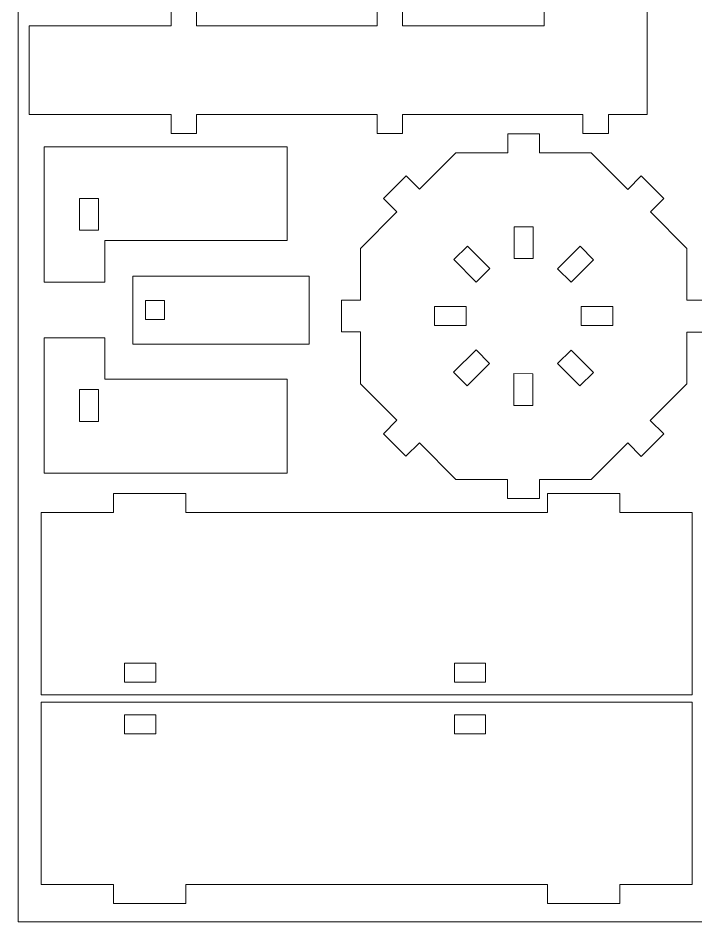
# Model space of a CAD drawing. Header units: millimetres. Extents: x -824 to 903, y -527 to 785.
# Drawn here: x -599.1 to -492.4, y -66 to 76.2 of the extents above; entities that cross this region are included whole.
import ezdxf

# ---------------------------------------------------------------- set-up
doc = ezdxf.new("R2010")
doc.units = ezdxf.units.MM
doc.header["$MEASUREMENT"] = 0
doc.layers.add('Camada 1', color=7, linetype='Continuous')

msp = doc.modelspace()

# ---------------------------------------------------------------- linework, layer by layer
at = {"layer": 'Camada 1', "color": 250, "lineweight": 9}
for points, knots in [([(-377.4349, -66.0493), (-377.4349, -66.0493), (-377.4349, 186.4518), (-377.4349, 186.4518), (-377.4349, 186.4518), (-377.4349, 186.4518), (-599.1031, 186.4518), (-599.1031, 186.4518), (-599.1031, 186.4518), (-599.1031, 186.4518), (-599.1031, -66.0493), (-599.1031, -66.0493), (-599.1031, -66.0493), (-599.1031, -66.0493), (-377.4349, -66.0493), (-377.4349, -66.0493)], [0, 0, 0, 0, 0.2, 0.2, 0.2, 0.2, 0.4, 0.4, 0.4, 0.4, 0.6, 0.6, 0.6, 0.6, 1, 1, 1, 1]), ([(-542.5745, 58.0436), (-542.5745, 58.0436), (-542.5745, 61.0374), (-542.5745, 61.0374), (-542.5745, 61.0374), (-542.5745, 61.0374), (-571.017, 61.0374), (-571.017, 61.0374), (-571.017, 61.0374), (-571.017, 61.0374), (-571.017, 58.0436), (-571.017, 58.0436), (-571.017, 58.0436), (-571.017, 58.0436), (-575.0088, 58.0436), (-575.0088, 58.0436), (-575.0088, 58.0436), (-575.0088, 58.0436), (-575.0088, 61.0374), (-575.0088, 61.0374), (-575.0088, 61.0374), (-575.0088, 61.0374), (-597.3387, 61.0374), (-597.3387, 61.0374), (-597.3387, 61.0374), (-597.3387, 61.0374), (-597.3387, 74.9939), (-597.3387, 74.9939), (-597.3387, 74.9939), (-597.3387, 74.9939), (-575.0088, 74.9939), (-575.0088, 74.9939), (-575.0088, 74.9939), (-575.0088, 74.9939), (-575.0088, 77.9877), (-575.0088, 77.9877), (-575.0088, 77.9877), (-575.0088, 77.9877), (-571.017, 77.9877), (-571.017, 77.9877), (-571.017, 77.9877), (-571.017, 77.9877), (-571.017, 74.9939), (-571.017, 74.9939), (-571.017, 74.9939), (-571.017, 74.9939), (-542.5745, 74.9939), (-542.5745, 74.9939), (-542.5745, 74.9939), (-542.5745, 74.9939), (-542.5745, 77.9877), (-542.5745, 77.9877), (-542.5745, 77.9877), (-542.5745, 77.9877), (-538.5828, 77.9877), (-538.5828, 77.9877), (-538.5828, 77.9877), (-538.5828, 77.9877), (-538.5828, 74.9939), (-538.5828, 74.9939), (-538.5828, 74.9939), (-538.5828, 74.9939), (-516.253, 74.9939), (-516.253, 74.9939), (-516.253, 74.9939), (-516.253, 74.9939), (-516.253, 81.8269), (-516.253, 81.8269), (-516.253, 81.8269), (-516.253, 81.8269), (-519.2469, 81.8269), (-519.2469, 81.8269), (-519.2469, 81.8269), (-519.2469, 81.8269), (-519.2469, 84.8208), (-519.2469, 84.8208), (-519.2469, 84.8208), (-519.2469, 84.8208), (-516.253, 84.8208), (-516.253, 84.8208), (-516.253, 84.8208), (-516.253, 84.8208), (-516.253, 88.66), (-516.253, 88.66), (-516.253, 88.66), (-516.253, 88.66), (-522.8128, 88.66), (-522.8128, 88.66), (-522.8128, 88.66), (-522.8128, 88.66), (-519.9902, 91.4826), (-519.9902, 91.4826), (-519.9902, 91.4826), (-519.9902, 91.4826), (-522.107, 93.5995), (-522.107, 93.5995), (-522.107, 93.5995), (-522.107, 93.5995), (-522.8128, 92.8939), (-522.8128, 92.8939), (-522.8128, 92.8939), (-522.8128, 92.8939), (-543.7036, 113.7848), (-543.7036, 113.7848), (-543.7036, 113.7848), (-543.7036, 113.7848), (-537.9478, 119.5406), (-537.9478, 119.5406), (-537.9478, 119.5406), (-537.9478, 119.5406), (-540.0649, 121.6576), (-540.0649, 121.6576), (-540.0649, 121.6576), (-540.0649, 121.6576), (-547.9375, 113.7848), (-547.9375, 113.7848), (-547.9375, 113.7848), (-547.9375, 113.7848), (-551.3911, 117.2382), (-551.3911, 117.2382), (-551.3911, 117.2382), (-551.3911, 117.2382), (-549.2742, 119.355), (-549.2742, 119.355), (-549.2742, 119.355), (-549.2742, 119.355), (-582.5561, 152.6371), (-582.5561, 152.6371), (-582.5561, 152.6371), (-582.5561, 152.6371), (-584.6728, 150.5203), (-584.6728, 150.5203), (-584.6728, 150.5203), (-584.6728, 150.5203), (-588.1264, 153.9737), (-588.1264, 153.9737), (-588.1264, 153.9737), (-588.1264, 153.9737), (-586.0095, 156.0906), (-586.0095, 156.0906), (-586.0095, 156.0906), (-586.0095, 156.0906), (-595.3128, 165.3939), (-595.3128, 165.3939), (-595.3128, 165.3939), (-595.3128, 165.3939), (-578.0452, 182.6613), (-578.0452, 182.6613), (-578.0452, 182.6613), (-578.0452, 182.6613), (-568.7421, 173.3581), (-568.7421, 173.3581), (-568.7421, 173.3581), (-568.7421, 173.3581), (-566.6251, 175.4749), (-566.6251, 175.4749), (-566.6251, 175.4749), (-566.6251, 175.4749), (-563.1716, 172.0216), (-563.1716, 172.0216), (-563.1716, 172.0216), (-563.1716, 172.0216), (-565.2884, 169.9047), (-565.2884, 169.9047), (-565.2884, 169.9047), (-565.2884, 169.9047), (-532.0067, 136.6227), (-532.0067, 136.6227), (-532.0067, 136.6227), (-532.0067, 136.6227), (-529.8898, 138.7394), (-529.8898, 138.7394), (-529.8898, 138.7394), (-529.8898, 138.7394), (-526.4363, 135.2861), (-526.4363, 135.2861), (-526.4363, 135.2861), (-526.4363, 135.2861), (-534.309, 127.4134), (-534.309, 127.4134), (-534.309, 127.4134), (-534.309, 127.4134), (-532.1921, 125.2964), (-532.1921, 125.2964), (-532.1921, 125.2964), (-532.1921, 125.2964), (-526.4363, 131.0522), (-526.4363, 131.0522), (-526.4363, 131.0522), (-526.4363, 131.0522), (-505.5452, 110.1613), (-505.5452, 110.1613), (-505.5452, 110.1613), (-505.5452, 110.1613), (-506.251, 109.4556), (-506.251, 109.4556), (-506.251, 109.4556), (-506.251, 109.4556), (-504.1339, 107.3387), (-504.1339, 107.3387), (-504.1339, 107.3387), (-504.1339, 107.3387), (-501.3114, 110.1613), (-501.3114, 110.1613), (-501.3114, 110.1613), (-501.3114, 110.1613), (-501.3114, 103.6015), (-501.3114, 103.6015), (-501.3114, 103.6015), (-501.3114, 103.6015), (-497.4722, 103.6015), (-497.4722, 103.6015), (-497.4722, 103.6015), (-497.4722, 103.6015), (-497.4722, 106.5954), (-497.4722, 106.5954), (-497.4722, 106.5954), (-497.4722, 106.5954), (-494.4783, 106.5954), (-494.4783, 106.5954), (-494.4783, 106.5954), (-494.4783, 106.5954), (-494.4783, 103.6015), (-494.4783, 103.6015), (-494.4783, 103.6015), (-494.4783, 103.6015), (-487.6452, 103.6015), (-487.6452, 103.6015), (-487.6452, 103.6015), (-487.6452, 103.6015), (-487.6452, 109.7142), (-487.6452, 109.7142), (-487.6452, 109.7142), (-487.6452, 109.7142), (-490.6391, 109.7142), (-490.6391, 109.7142), (-490.6391, 109.7142), (-490.6391, 109.7142), (-490.6391, 113.706), (-490.6391, 113.706), (-490.6391, 113.706), (-490.6391, 113.706), (-487.6452, 113.706), (-487.6452, 113.706), (-487.6452, 113.706), (-487.6452, 113.706), (-487.6452, 142.1484), (-487.6452, 142.1484), (-487.6452, 142.1484), (-487.6452, 142.1484), (-490.6391, 142.1484), (-490.6391, 142.1484), (-490.6391, 142.1484), (-490.6391, 142.1484), (-490.6391, 146.1402), (-490.6391, 146.1402), (-490.6391, 146.1402), (-490.6391, 146.1402), (-487.6452, 146.1402), (-487.6452, 146.1402), (-487.6452, 146.1402), (-487.6452, 146.1402), (-487.6452, 174.5827), (-487.6452, 174.5827), (-487.6452, 174.5827), (-487.6452, 174.5827), (-490.6391, 174.5827), (-490.6391, 174.5827), (-490.6391, 174.5827), (-490.6391, 174.5827), (-490.6391, 178.5744), (-490.6391, 178.5744), (-490.6391, 178.5744), (-490.6391, 178.5744), (-487.6452, 178.5744), (-487.6452, 178.5744), (-487.6452, 178.5744), (-487.6452, 178.5744), (-487.6452, 184.6871), (-487.6452, 184.6871), (-487.6452, 184.6871), (-487.6452, 184.6871), (-473.9792, 184.6871), (-473.9792, 184.6871), (-473.9792, 184.6871), (-473.9792, 184.6871), (-473.9792, 178.5744), (-473.9792, 178.5744), (-473.9792, 178.5744), (-473.9792, 178.5744), (-470.9854, 178.5744), (-470.9854, 178.5744), (-470.9854, 178.5744), (-470.9854, 178.5744), (-470.9854, 174.5827), (-470.9854, 174.5827), (-470.9854, 174.5827), (-470.9854, 174.5827), (-473.9792, 174.5827), (-473.9792, 174.5827), (-473.9792, 174.5827), (-473.9792, 174.5827), (-473.9792, 146.1402), (-473.9792, 146.1402), (-473.9792, 146.1402), (-473.9792, 146.1402), (-470.9854, 146.1402), (-470.9854, 146.1402), (-470.9854, 146.1402), (-470.9854, 146.1402), (-470.9854, 142.1484), (-470.9854, 142.1484), (-470.9854, 142.1484), (-470.9854, 142.1484), (-473.9792, 142.1484), (-473.9792, 142.1484), (-473.9792, 142.1484), (-473.9792, 142.1484), (-473.9792, 113.706), (-473.9792, 113.706), (-473.9792, 113.706), (-473.9792, 113.706), (-470.9854, 113.706), (-470.9854, 113.706), (-470.9854, 113.706), (-470.9854, 113.706), (-470.9854, 109.7142), (-470.9854, 109.7142), (-470.9854, 109.7142), (-470.9854, 109.7142), (-473.9792, 109.7142), (-473.9792, 109.7142), (-473.9792, 109.7142), (-473.9792, 109.7142), (-473.9792, 87.3844), (-473.9792, 87.3844), (-473.9792, 87.3844), (-473.9792, 87.3844), (-500.0358, 87.3844), (-500.0358, 87.3844), (-500.0358, 87.3844), (-500.0358, 87.3844), (-500.0358, 61.0374), (-500.0358, 61.0374), (-500.0358, 61.0374), (-500.0358, 61.0374), (-506.1487, 61.0374), (-506.1487, 61.0374), (-506.1487, 61.0374), (-506.1487, 61.0374), (-506.1487, 58.0436), (-506.1487, 58.0436), (-506.1487, 58.0436), (-506.1487, 58.0436), (-510.1403, 58.0436), (-510.1403, 58.0436), (-510.1403, 58.0436), (-510.1403, 58.0436), (-510.1403, 61.0374), (-510.1403, 61.0374), (-510.1403, 61.0374), (-510.1403, 61.0374), (-538.5828, 61.0374), (-538.5828, 61.0374), (-538.5828, 61.0374), (-538.5828, 61.0374), (-538.5828, 58.0436), (-538.5828, 58.0436), (-538.5828, 58.0436), (-538.5828, 58.0436), (-542.5745, 58.0436), (-542.5745, 58.0436)], [0, 0, 0, 0, 0.0106383, 0.0106383, 0.0106383, 0.0106383, 0.0212766, 0.0212766, 0.0212766, 0.0212766, 0.03191489, 0.03191489, 0.03191489, 0.03191489, 0.04255319, 0.04255319, 0.04255319, 0.04255319, 0.05319149, 0.05319149, 0.05319149, 0.05319149, 0.06382979, 0.06382979, 0.06382979, 0.06382979, 0.07446809, 0.07446809, 0.07446809, 0.07446809, 0.08510638, 0.08510638, 0.08510638, 0.08510638, 0.09574468, 0.09574468, 0.09574468, 0.09574468, 0.10638298, 0.10638298, 0.10638298, 0.10638298, 0.11702128, 0.11702128, 0.11702128, 0.11702128, 0.12765957, 0.12765957, 0.12765957, 0.12765957, 0.13829787, 0.13829787, 0.13829787, 0.13829787, 0.14893617, 0.14893617, 0.14893617, 0.14893617, 0.15957447, 0.15957447, 0.15957447, 0.15957447, 0.17021277, 0.17021277, 0.17021277, 0.17021277, 0.18085106, 0.18085106, 0.18085106, 0.18085106, 0.19148936, 0.19148936, 0.19148936, 0.19148936, 0.20212766, 0.20212766, 0.20212766, 0.20212766, 0.21276596, 0.21276596, 0.21276596, 0.21276596, 0.22340426, 0.22340426, 0.22340426, 0.22340426, 0.23404255, 0.23404255, 0.23404255, 0.23404255, 0.24468085, 0.24468085, 0.24468085, 0.24468085, 0.25531915, 0.25531915, 0.25531915, 0.25531915, 0.26595745, 0.26595745, 0.26595745, 0.26595745, 0.27659574, 0.27659574, 0.27659574, 0.27659574, 0.28723404, 0.28723404, 0.28723404, 0.28723404, 0.29787234, 0.29787234, 0.29787234, 0.29787234, 0.30851064, 0.30851064, 0.30851064, 0.30851064, 0.31914894, 0.31914894, 0.31914894, 0.31914894, 0.32978723, 0.32978723, 0.32978723, 0.32978723, 0.34042553, 0.34042553, 0.34042553, 0.34042553, 0.35106383, 0.35106383, 0.35106383, 0.35106383, 0.36170213, 0.36170213, 0.36170213, 0.36170213, 0.37234043, 0.37234043, 0.37234043, 0.37234043, 0.38297872, 0.38297872, 0.38297872, 0.38297872, 0.39361702, 0.39361702, 0.39361702, 0.39361702, 0.40425532, 0.40425532, 0.40425532, 0.40425532, 0.41489362, 0.41489362, 0.41489362, 0.41489362, 0.42553191, 0.42553191, 0.42553191, 0.42553191, 0.43617021, 0.43617021, 0.43617021, 0.43617021, 0.44680851, 0.44680851, 0.44680851, 0.44680851, 0.45744681, 0.45744681, 0.45744681, 0.45744681, 0.46808511, 0.46808511, 0.46808511, 0.46808511, 0.4787234, 0.4787234, 0.4787234, 0.4787234, 0.4893617, 0.4893617, 0.4893617, 0.4893617, 0.5, 0.5, 0.5, 0.5, 0.5106383, 0.5106383, 0.5106383, 0.5106383, 0.5212766, 0.5212766, 0.5212766, 0.5212766, 0.53191489, 0.53191489, 0.53191489, 0.53191489, 0.54255319, 0.54255319, 0.54255319, 0.54255319, 0.55319149, 0.55319149, 0.55319149, 0.55319149, 0.56382979, 0.56382979, 0.56382979, 0.56382979, 0.57446809, 0.57446809, 0.57446809, 0.57446809, 0.58510638, 0.58510638, 0.58510638, 0.58510638, 0.59574468, 0.59574468, 0.59574468, 0.59574468, 0.60638298, 0.60638298, 0.60638298, 0.60638298, 0.61702128, 0.61702128, 0.61702128, 0.61702128, 0.62765957, 0.62765957, 0.62765957, 0.62765957, 0.63829787, 0.63829787, 0.63829787, 0.63829787, 0.64893617, 0.64893617, 0.64893617, 0.64893617, 0.65957447, 0.65957447, 0.65957447, 0.65957447, 0.67021277, 0.67021277, 0.67021277, 0.67021277, 0.68085106, 0.68085106, 0.68085106, 0.68085106, 0.69148936, 0.69148936, 0.69148936, 0.69148936, 0.70212766, 0.70212766, 0.70212766, 0.70212766, 0.71276596, 0.71276596, 0.71276596, 0.71276596, 0.72340426, 0.72340426, 0.72340426, 0.72340426, 0.73404255, 0.73404255, 0.73404255, 0.73404255, 0.74468085, 0.74468085, 0.74468085, 0.74468085, 0.75531915, 0.75531915, 0.75531915, 0.75531915, 0.76595745, 0.76595745, 0.76595745, 0.76595745, 0.77659574, 0.77659574, 0.77659574, 0.77659574, 0.78723404, 0.78723404, 0.78723404, 0.78723404, 0.79787234, 0.79787234, 0.79787234, 0.79787234, 0.80851064, 0.80851064, 0.80851064, 0.80851064, 0.81914894, 0.81914894, 0.81914894, 0.81914894, 0.82978723, 0.82978723, 0.82978723, 0.82978723, 0.84042553, 0.84042553, 0.84042553, 0.84042553, 0.85106383, 0.85106383, 0.85106383, 0.85106383, 0.86170213, 0.86170213, 0.86170213, 0.86170213, 0.87234043, 0.87234043, 0.87234043, 0.87234043, 0.88297872, 0.88297872, 0.88297872, 0.88297872, 0.89361702, 0.89361702, 0.89361702, 0.89361702, 0.90425532, 0.90425532, 0.90425532, 0.90425532, 0.91489362, 0.91489362, 0.91489362, 0.91489362, 0.92553191, 0.92553191, 0.92553191, 0.92553191, 0.93617021, 0.93617021, 0.93617021, 0.93617021, 0.94680851, 0.94680851, 0.94680851, 0.94680851, 0.95744681, 0.95744681, 0.95744681, 0.95744681, 0.96808511, 0.96808511, 0.96808511, 0.96808511, 0.9787234, 0.9787234, 0.9787234, 0.9787234, 1, 1, 1, 1]), ([(-548.1941, 26.8262), (-548.1941, 26.8262), (-545.2002, 26.8262), (-545.2002, 26.8262), (-545.2002, 26.8262), (-545.2002, 26.8262), (-545.2002, 18.6727), (-545.2002, 18.6727), (-545.2002, 18.6727), (-545.2002, 18.6727), (-539.4519, 12.9244), (-539.4519, 12.9244), (-539.4519, 12.9244), (-539.4519, 12.9244), (-541.5689, 10.8075), (-541.5689, 10.8075), (-541.5689, 10.8075), (-541.5689, 10.8075), (-538.0235, 7.2621), (-538.0235, 7.2621), (-538.0235, 7.2621), (-538.0235, 7.2621), (-535.9065, 9.379), (-535.9065, 9.379), (-535.9065, 9.379), (-535.9065, 9.379), (-530.1411, 3.6135), (-530.1411, 3.6135), (-530.1411, 3.6135), (-530.1411, 3.6135), (-522.0118, 3.6135), (-522.0118, 3.6135), (-522.0118, 3.6135), (-522.0118, 3.6135), (-522.0118, 0.6197), (-522.0118, 0.6197), (-522.0118, 0.6197), (-522.0118, 0.6197), (-516.9978, 0.6197), (-516.9978, 0.6197), (-516.9978, 0.6197), (-516.9978, 0.6197), (-516.9978, 3.6135), (-516.9978, 3.6135), (-516.9978, 3.6135), (-516.9978, 3.6135), (-508.8443, 3.6135), (-508.8443, 3.6135), (-508.8443, 3.6135), (-508.8443, 3.6135), (-503.0961, 9.3619), (-503.0961, 9.3619), (-503.0961, 9.3619), (-503.0961, 9.3619), (-500.9791, 7.2449), (-500.9791, 7.2449), (-500.9791, 7.2449), (-500.9791, 7.2449), (-497.4337, 10.7903), (-497.4337, 10.7903), (-497.4337, 10.7903), (-497.4337, 10.7903), (-499.5508, 12.9073), (-499.5508, 12.9073), (-499.5508, 12.9073), (-499.5508, 12.9073), (-493.7852, 18.6727), (-493.7852, 18.6727), (-493.7852, 18.6727), (-493.7852, 18.6727), (-493.7852, 26.802), (-493.7852, 26.802), (-493.7852, 26.802), (-493.7852, 26.802), (-490.7915, 26.802), (-490.7915, 26.802), (-490.7915, 26.802), (-490.7915, 26.802), (-490.7915, 31.8159), (-490.7915, 31.8159), (-490.7915, 31.8159), (-490.7915, 31.8159), (-493.7852, 31.8159), (-493.7852, 31.8159), (-493.7852, 31.8159), (-493.7852, 31.8159), (-493.7852, 39.9694), (-493.7852, 39.9694), (-493.7852, 39.9694), (-493.7852, 39.9694), (-499.5335, 45.7176), (-499.5335, 45.7176), (-499.5335, 45.7176), (-499.5335, 45.7176), (-497.4167, 47.8347), (-497.4167, 47.8347), (-497.4167, 47.8347), (-497.4167, 47.8347), (-500.9621, 51.3801), (-500.9621, 51.3801), (-500.9621, 51.3801), (-500.9621, 51.3801), (-503.0789, 49.263), (-503.0789, 49.263), (-503.0789, 49.263), (-503.0789, 49.263), (-508.8443, 55.0284), (-508.8443, 55.0284), (-508.8443, 55.0284), (-508.8443, 55.0284), (-516.9736, 55.0284), (-516.9736, 55.0284), (-516.9736, 55.0284), (-516.9736, 55.0284), (-516.9736, 58.0223), (-516.9736, 58.0223), (-516.9736, 58.0223), (-516.9736, 58.0223), (-521.9876, 58.0223), (-521.9876, 58.0223), (-521.9876, 58.0223), (-521.9876, 58.0223), (-521.9876, 55.0284), (-521.9876, 55.0284), (-521.9876, 55.0284), (-521.9876, 55.0284), (-530.1411, 55.0284), (-530.1411, 55.0284), (-530.1411, 55.0284), (-530.1411, 55.0284), (-535.8894, 49.2802), (-535.8894, 49.2802), (-535.8894, 49.2802), (-535.8894, 49.2802), (-538.0063, 51.3972), (-538.0063, 51.3972), (-538.0063, 51.3972), (-538.0063, 51.3972), (-541.5517, 47.8517), (-541.5517, 47.8517), (-541.5517, 47.8517), (-541.5517, 47.8517), (-539.4348, 45.7348), (-539.4348, 45.7348), (-539.4348, 45.7348), (-539.4348, 45.7348), (-545.2002, 39.9694), (-545.2002, 39.9694), (-545.2002, 39.9694), (-545.2002, 39.9694), (-545.2002, 31.8402), (-545.2002, 31.8402), (-545.2002, 31.8402), (-545.2002, 31.8402), (-548.1941, 31.8402), (-548.1941, 31.8402), (-548.1941, 31.8402), (-548.1941, 31.8402), (-548.1941, 26.8262), (-548.1941, 26.8262)], [0, 0, 0, 0, 0.02439024, 0.02439024, 0.02439024, 0.02439024, 0.04878049, 0.04878049, 0.04878049, 0.04878049, 0.07317073, 0.07317073, 0.07317073, 0.07317073, 0.09756098, 0.09756098, 0.09756098, 0.09756098, 0.12195122, 0.12195122, 0.12195122, 0.12195122, 0.14634146, 0.14634146, 0.14634146, 0.14634146, 0.17073171, 0.17073171, 0.17073171, 0.17073171, 0.19512195, 0.19512195, 0.19512195, 0.19512195, 0.2195122, 0.2195122, 0.2195122, 0.2195122, 0.24390244, 0.24390244, 0.24390244, 0.24390244, 0.26829268, 0.26829268, 0.26829268, 0.26829268, 0.29268293, 0.29268293, 0.29268293, 0.29268293, 0.31707317, 0.31707317, 0.31707317, 0.31707317, 0.34146341, 0.34146341, 0.34146341, 0.34146341, 0.36585366, 0.36585366, 0.36585366, 0.36585366, 0.3902439, 0.3902439, 0.3902439, 0.3902439, 0.41463415, 0.41463415, 0.41463415, 0.41463415, 0.43902439, 0.43902439, 0.43902439, 0.43902439, 0.46341463, 0.46341463, 0.46341463, 0.46341463, 0.48780488, 0.48780488, 0.48780488, 0.48780488, 0.51219512, 0.51219512, 0.51219512, 0.51219512, 0.53658537, 0.53658537, 0.53658537, 0.53658537, 0.56097561, 0.56097561, 0.56097561, 0.56097561, 0.58536585, 0.58536585, 0.58536585, 0.58536585, 0.6097561, 0.6097561, 0.6097561, 0.6097561, 0.63414634, 0.63414634, 0.63414634, 0.63414634, 0.65853659, 0.65853659, 0.65853659, 0.65853659, 0.68292683, 0.68292683, 0.68292683, 0.68292683, 0.70731707, 0.70731707, 0.70731707, 0.70731707, 0.73170732, 0.73170732, 0.73170732, 0.73170732, 0.75609756, 0.75609756, 0.75609756, 0.75609756, 0.7804878, 0.7804878, 0.7804878, 0.7804878, 0.80487805, 0.80487805, 0.80487805, 0.80487805, 0.82926829, 0.82926829, 0.82926829, 0.82926829, 0.85365854, 0.85365854, 0.85365854, 0.85365854, 0.87804878, 0.87804878, 0.87804878, 0.87804878, 0.90243902, 0.90243902, 0.90243902, 0.90243902, 0.92682927, 0.92682927, 0.92682927, 0.92682927, 0.95121951, 0.95121951, 0.95121951, 0.95121951, 1, 1, 1, 1]), ([(-556.7505, 41.2057), (-556.7505, 41.2057), (-585.4252, 41.2057), (-585.4252, 41.2057), (-585.4252, 41.2057), (-585.4252, 41.2057), (-585.4252, 34.6846), (-585.4252, 34.6846), (-585.4252, 34.6846), (-585.4252, 34.6846), (-595.0157, 34.6846), (-595.0157, 34.6846), (-595.0157, 34.6846), (-595.0157, 34.6846), (-595.0157, 55.9813), (-595.0157, 55.9813), (-595.0157, 55.9813), (-595.0157, 55.9813), (-556.7505, 55.9813), (-556.7505, 55.9813), (-556.7505, 55.9813), (-556.7505, 55.9813), (-556.7505, 41.2057), (-556.7505, 41.2057)], [0, 0, 0, 0, 0.14285714, 0.14285714, 0.14285714, 0.14285714, 0.28571429, 0.28571429, 0.28571429, 0.28571429, 0.42857143, 0.42857143, 0.42857143, 0.42857143, 0.57142857, 0.57142857, 0.57142857, 0.57142857, 0.71428571, 0.71428571, 0.71428571, 0.71428571, 1, 1, 1, 1]), ([(-589.417, 47.852), (-589.417, 47.852), (-586.4232, 47.852), (-586.4232, 47.852), (-586.4232, 47.852), (-586.4232, 47.852), (-586.4232, 42.8381), (-586.4232, 42.8381), (-586.4232, 42.8381), (-586.4232, 42.8381), (-589.417, 42.8381), (-589.417, 42.8381), (-589.417, 42.8381), (-589.417, 42.8381), (-589.417, 47.852), (-589.417, 47.852)], [0, 0, 0, 0, 0.2, 0.2, 0.2, 0.2, 0.4, 0.4, 0.4, 0.4, 0.6, 0.6, 0.6, 0.6, 1, 1, 1, 1]), ([(-517.9781, 43.3729), (-517.9781, 43.3729), (-520.9718, 43.3767), (-520.9718, 43.3767), (-520.9718, 43.3767), (-520.9718, 43.3767), (-520.9782, 38.387), (-520.9782, 38.387), (-520.9782, 38.387), (-520.9782, 38.387), (-517.9843, 38.3833), (-517.9843, 38.3833), (-517.9843, 38.3833), (-517.9843, 38.3833), (-517.9781, 43.3729), (-517.9781, 43.3729)], [0, 0, 0, 0, 0.2, 0.2, 0.2, 0.2, 0.4, 0.4, 0.4, 0.4, 0.6, 0.6, 0.6, 0.6, 1, 1, 1, 1]), ([(-528.3532, 40.3321), (-528.3532, 40.3321), (-530.4737, 38.2187), (-530.4737, 38.2187), (-530.4737, 38.2187), (-530.4737, 38.2187), (-526.9515, 34.6846), (-526.9515, 34.6846), (-526.9515, 34.6846), (-526.9515, 34.6846), (-524.8309, 36.7979), (-524.8309, 36.7979), (-524.8309, 36.7979), (-524.8309, 36.7979), (-528.3532, 40.3321), (-528.3532, 40.3321)], [0, 0, 0, 0, 0.2, 0.2, 0.2, 0.2, 0.4, 0.4, 0.4, 0.4, 0.6, 0.6, 0.6, 0.6, 1, 1, 1, 1]), ([(-508.4892, 38.1908), (-508.4892, 38.1908), (-510.6044, 40.3095), (-510.6044, 40.3095), (-510.6044, 40.3095), (-510.6044, 40.3095), (-514.1356, 36.7843), (-514.1356, 36.7843), (-514.1356, 36.7843), (-514.1356, 36.7843), (-512.0204, 34.6655), (-512.0204, 34.6655), (-512.0204, 34.6655), (-512.0204, 34.6655), (-508.4892, 38.1908), (-508.4892, 38.1908)], [0, 0, 0, 0, 0.2, 0.2, 0.2, 0.2, 0.4, 0.4, 0.4, 0.4, 0.6, 0.6, 0.6, 0.6, 1, 1, 1, 1]), ([(-553.2721, 24.9266), (-553.2721, 24.9266), (-553.2721, 35.6212), (-553.2721, 35.6212), (-553.2721, 35.6212), (-553.2721, 35.6212), (-581.0265, 35.6212), (-581.0265, 35.6212), (-581.0265, 35.6212), (-581.0265, 35.6212), (-581.0265, 24.9266), (-581.0265, 24.9266), (-581.0265, 24.9266), (-581.0265, 24.9266), (-553.2721, 24.9266), (-553.2721, 24.9266)], [0, 0, 0, 0, 0.2, 0.2, 0.2, 0.2, 0.4, 0.4, 0.4, 0.4, 0.6, 0.6, 0.6, 0.6, 1, 1, 1, 1]), ([(-579.0264, 31.7739), (-579.0264, 31.7739), (-576.0264, 31.7739), (-576.0264, 31.7739), (-576.0264, 31.7739), (-576.0264, 31.7739), (-576.0264, 28.7739), (-576.0264, 28.7739), (-576.0264, 28.7739), (-576.0264, 28.7739), (-579.0264, 28.7739), (-579.0264, 28.7739), (-579.0264, 28.7739), (-579.0264, 28.7739), (-579.0264, 31.7739), (-579.0264, 31.7739)], [0, 0, 0, 0, 0.2, 0.2, 0.2, 0.2, 0.4, 0.4, 0.4, 0.4, 0.6, 0.6, 0.6, 0.6, 1, 1, 1, 1]), ([(-533.5434, 30.8476), (-533.5434, 30.8476), (-533.5497, 27.8539), (-533.5497, 27.8539), (-533.5497, 27.8539), (-533.5497, 27.8539), (-528.5599, 27.8433), (-528.5599, 27.8433), (-528.5599, 27.8433), (-528.5599, 27.8433), (-528.5537, 30.837), (-528.5537, 30.837), (-528.5537, 30.837), (-528.5537, 30.837), (-533.5434, 30.8476), (-533.5434, 30.8476)], [0, 0, 0, 0, 0.2, 0.2, 0.2, 0.2, 0.4, 0.4, 0.4, 0.4, 0.6, 0.6, 0.6, 0.6, 1, 1, 1, 1]), ([(-505.4396, 27.8182), (-505.4396, 27.8182), (-505.4383, 30.8121), (-505.4383, 30.8121), (-505.4383, 30.8121), (-505.4383, 30.8121), (-510.4279, 30.8141), (-510.4279, 30.8141), (-510.4279, 30.8141), (-510.4279, 30.8141), (-510.4292, 27.8203), (-510.4292, 27.8203), (-510.4292, 27.8203), (-510.4292, 27.8203), (-505.4396, 27.8182), (-505.4396, 27.8182)], [0, 0, 0, 0, 0.2, 0.2, 0.2, 0.2, 0.4, 0.4, 0.4, 0.4, 0.6, 0.6, 0.6, 0.6, 1, 1, 1, 1]), ([(-556.7505, 19.39), (-556.7505, 19.39), (-585.4252, 19.39), (-585.4252, 19.39), (-585.4252, 19.39), (-585.4252, 19.39), (-585.4252, 25.9112), (-585.4252, 25.9112), (-585.4252, 25.9112), (-585.4252, 25.9112), (-595.0157, 25.9112), (-595.0157, 25.9112), (-595.0157, 25.9112), (-595.0157, 25.9112), (-595.0157, 4.6144), (-595.0157, 4.6144), (-595.0157, 4.6144), (-595.0157, 4.6144), (-556.7505, 4.6144), (-556.7505, 4.6144), (-556.7505, 4.6144), (-556.7505, 4.6144), (-556.7505, 19.39), (-556.7505, 19.39)], [0, 0, 0, 0, 0.14285714, 0.14285714, 0.14285714, 0.14285714, 0.28571429, 0.28571429, 0.28571429, 0.28571429, 0.42857143, 0.42857143, 0.42857143, 0.42857143, 0.57142857, 0.57142857, 0.57142857, 0.57142857, 0.71428571, 0.71428571, 0.71428571, 0.71428571, 1, 1, 1, 1]), ([(-530.5112, 20.4699), (-530.5112, 20.4699), (-528.3996, 18.3476), (-528.3996, 18.3476), (-528.3996, 18.3476), (-528.3996, 18.3476), (-524.8624, 21.8668), (-524.8624, 21.8668), (-524.8624, 21.8668), (-524.8624, 21.8668), (-526.9741, 23.9892), (-526.9741, 23.9892), (-526.9741, 23.9892), (-526.9741, 23.9892), (-530.5112, 20.4699), (-530.5112, 20.4699)], [0, 0, 0, 0, 0.2, 0.2, 0.2, 0.2, 0.4, 0.4, 0.4, 0.4, 0.6, 0.6, 0.6, 0.6, 1, 1, 1, 1]), ([(-510.6136, 18.325), (-510.6136, 18.325), (-508.4968, 20.442), (-508.4968, 20.442), (-508.4968, 20.442), (-508.4968, 20.442), (-512.0249, 23.9702), (-512.0249, 23.9702), (-512.0249, 23.9702), (-512.0249, 23.9702), (-514.1419, 21.8533), (-514.1419, 21.8533), (-514.1419, 21.8533), (-514.1419, 21.8533), (-510.6136, 18.325), (-510.6136, 18.325)], [0, 0, 0, 0, 0.2, 0.2, 0.2, 0.2, 0.4, 0.4, 0.4, 0.4, 0.6, 0.6, 0.6, 0.6, 1, 1, 1, 1]), ([(-521.0312, 15.2717), (-521.0312, 15.2717), (-518.0374, 15.2628), (-518.0374, 15.2628), (-518.0374, 15.2628), (-518.0374, 15.2628), (-518.0227, 20.2526), (-518.0227, 20.2526), (-518.0227, 20.2526), (-518.0227, 20.2526), (-521.0164, 20.2614), (-521.0164, 20.2614), (-521.0164, 20.2614), (-521.0164, 20.2614), (-521.0312, 15.2717), (-521.0312, 15.2717)], [0, 0, 0, 0, 0.2, 0.2, 0.2, 0.2, 0.4, 0.4, 0.4, 0.4, 0.6, 0.6, 0.6, 0.6, 1, 1, 1, 1]), ([(-589.417, 12.7437), (-589.417, 12.7437), (-586.4232, 12.7437), (-586.4232, 12.7437), (-586.4232, 12.7437), (-586.4232, 12.7437), (-586.4232, 17.7576), (-586.4232, 17.7576), (-586.4232, 17.7576), (-586.4232, 17.7576), (-589.417, 17.7576), (-589.417, 17.7576), (-589.417, 17.7576), (-589.417, 17.7576), (-589.417, 12.7437), (-589.417, 12.7437)], [0, 0, 0, 0, 0.2, 0.2, 0.2, 0.2, 0.4, 0.4, 0.4, 0.4, 0.6, 0.6, 0.6, 0.6, 1, 1, 1, 1]), ([(-595.4737, -30.2969), (-595.4737, -30.2969), (-595.4738, -1.6223), (-595.4738, -1.6223), (-595.4738, -1.6223), (-595.4738, -1.6223), (-584.0815, -1.6223), (-584.0815, -1.6223), (-584.0815, -1.6223), (-584.0815, -1.6223), (-584.0815, 1.3714), (-584.0815, 1.3714), (-584.0815, 1.3714), (-584.0815, 1.3714), (-572.6893, 1.3716), (-572.6893, 1.3716), (-572.6893, 1.3716), (-572.6893, 1.3716), (-572.6893, -1.6223), (-572.6893, -1.6223), (-572.6893, -1.6223), (-572.6893, -1.6223), (-515.7279, -1.6222), (-515.7279, -1.6222), (-515.7279, -1.6222), (-515.7279, -1.6222), (-515.7279, 1.3716), (-515.7279, 1.3716), (-515.7279, 1.3716), (-515.7279, 1.3716), (-504.3356, 1.3716), (-504.3356, 1.3716), (-504.3356, 1.3716), (-504.3356, 1.3716), (-504.3356, -1.622), (-504.3356, -1.622), (-504.3356, -1.622), (-504.3356, -1.622), (-492.9433, -1.6221), (-492.9433, -1.6221), (-492.9433, -1.6221), (-492.9433, -1.6221), (-492.9432, -30.2968), (-492.9432, -30.2968), (-492.9432, -30.2968), (-527.6562, -30.2969), (-557.0084, -30.2969), (-595.4737, -30.2969)], [0, 0, 0, 0, 0.07692308, 0.07692308, 0.07692308, 0.07692308, 0.15384615, 0.15384615, 0.15384615, 0.15384615, 0.23076923, 0.23076923, 0.23076923, 0.23076923, 0.30769231, 0.30769231, 0.30769231, 0.30769231, 0.38461538, 0.38461538, 0.38461538, 0.38461538, 0.46153846, 0.46153846, 0.46153846, 0.46153846, 0.53846154, 0.53846154, 0.53846154, 0.53846154, 0.61538462, 0.61538462, 0.61538462, 0.61538462, 0.69230769, 0.69230769, 0.69230769, 0.69230769, 0.76923077, 0.76923077, 0.76923077, 0.76923077, 0.84615385, 0.84615385, 0.84615385, 0.84615385, 1, 1, 1, 1]), ([(-582.3169, -28.3009), (-582.3169, -28.3009), (-582.3169, -25.3069), (-582.3169, -25.3069), (-582.3169, -25.3069), (-582.3169, -25.3069), (-577.4328, -25.3069), (-577.4328, -25.3069), (-577.4328, -25.3069), (-577.4328, -25.3069), (-577.433, -28.3007), (-577.433, -28.3007), (-577.433, -28.3007), (-577.433, -28.3007), (-582.3169, -28.3009), (-582.3169, -28.3009)], [0, 0, 0, 0, 0.2, 0.2, 0.2, 0.2, 0.4, 0.4, 0.4, 0.4, 0.6, 0.6, 0.6, 0.6, 1, 1, 1, 1]), ([(-530.3652, -28.301), (-530.3652, -28.301), (-530.3652, -25.307), (-530.3652, -25.307), (-530.3652, -25.307), (-530.3652, -25.307), (-525.4812, -25.307), (-525.4812, -25.307), (-525.4812, -25.307), (-525.4812, -25.307), (-525.4814, -28.3008), (-525.4814, -28.3008), (-525.4814, -28.3008), (-525.4814, -28.3008), (-530.3652, -28.301), (-530.3652, -28.301)], [0, 0, 0, 0, 0.2, 0.2, 0.2, 0.2, 0.4, 0.4, 0.4, 0.4, 0.6, 0.6, 0.6, 0.6, 1, 1, 1, 1]), ([(-595.4737, -31.4735), (-595.4737, -31.4735), (-595.4738, -60.1481), (-595.4738, -60.1481), (-595.4738, -60.1481), (-595.4738, -60.1481), (-584.0815, -60.1481), (-584.0815, -60.1481), (-584.0815, -60.1481), (-584.0815, -60.1481), (-584.0815, -63.1418), (-584.0815, -63.1418), (-584.0815, -63.1418), (-584.0815, -63.1418), (-572.6893, -63.1419), (-572.6893, -63.1419), (-572.6893, -63.1419), (-572.6893, -63.1419), (-572.6893, -60.1481), (-572.6893, -60.1481), (-572.6893, -60.1481), (-572.6893, -60.1481), (-515.7279, -60.1482), (-515.7279, -60.1482), (-515.7279, -60.1482), (-515.7279, -60.1482), (-515.7279, -63.142), (-515.7279, -63.142), (-515.7279, -63.142), (-515.7279, -63.142), (-504.3356, -63.142), (-504.3356, -63.142), (-504.3356, -63.142), (-504.3356, -63.142), (-504.3356, -60.1484), (-504.3356, -60.1484), (-504.3356, -60.1484), (-504.3356, -60.1484), (-492.9433, -60.1483), (-492.9433, -60.1483), (-492.9433, -60.1483), (-492.9433, -60.1483), (-492.9432, -31.4736), (-492.9432, -31.4736), (-492.9432, -31.4736), (-527.6562, -31.4735), (-557.0084, -31.4735), (-595.4737, -31.4735)], [0, 0, 0, 0, 0.07692308, 0.07692308, 0.07692308, 0.07692308, 0.15384615, 0.15384615, 0.15384615, 0.15384615, 0.23076923, 0.23076923, 0.23076923, 0.23076923, 0.30769231, 0.30769231, 0.30769231, 0.30769231, 0.38461538, 0.38461538, 0.38461538, 0.38461538, 0.46153846, 0.46153846, 0.46153846, 0.46153846, 0.53846154, 0.53846154, 0.53846154, 0.53846154, 0.61538462, 0.61538462, 0.61538462, 0.61538462, 0.69230769, 0.69230769, 0.69230769, 0.69230769, 0.76923077, 0.76923077, 0.76923077, 0.76923077, 0.84615385, 0.84615385, 0.84615385, 0.84615385, 1, 1, 1, 1]), ([(-582.3169, -33.4695), (-582.3169, -33.4695), (-582.3169, -36.4635), (-582.3169, -36.4635), (-582.3169, -36.4635), (-582.3169, -36.4635), (-577.4328, -36.4635), (-577.4328, -36.4635), (-577.4328, -36.4635), (-577.4328, -36.4635), (-577.433, -33.4697), (-577.433, -33.4697), (-577.433, -33.4697), (-577.433, -33.4697), (-582.3169, -33.4695), (-582.3169, -33.4695)], [0, 0, 0, 0, 0.2, 0.2, 0.2, 0.2, 0.4, 0.4, 0.4, 0.4, 0.6, 0.6, 0.6, 0.6, 1, 1, 1, 1]), ([(-530.3652, -33.4694), (-530.3652, -33.4694), (-530.3652, -36.4634), (-530.3652, -36.4634), (-530.3652, -36.4634), (-530.3652, -36.4634), (-525.4812, -36.4634), (-525.4812, -36.4634), (-525.4812, -36.4634), (-525.4812, -36.4634), (-525.4814, -33.4696), (-525.4814, -33.4696), (-525.4814, -33.4696), (-525.4814, -33.4696), (-530.3652, -33.4694), (-530.3652, -33.4694)], [0, 0, 0, 0, 0.2, 0.2, 0.2, 0.2, 0.4, 0.4, 0.4, 0.4, 0.6, 0.6, 0.6, 0.6, 1, 1, 1, 1])]:
    msp.add_open_spline(points, degree=3, knots=knots, dxfattribs=at)

doc.saveas('drawing.dxf')
